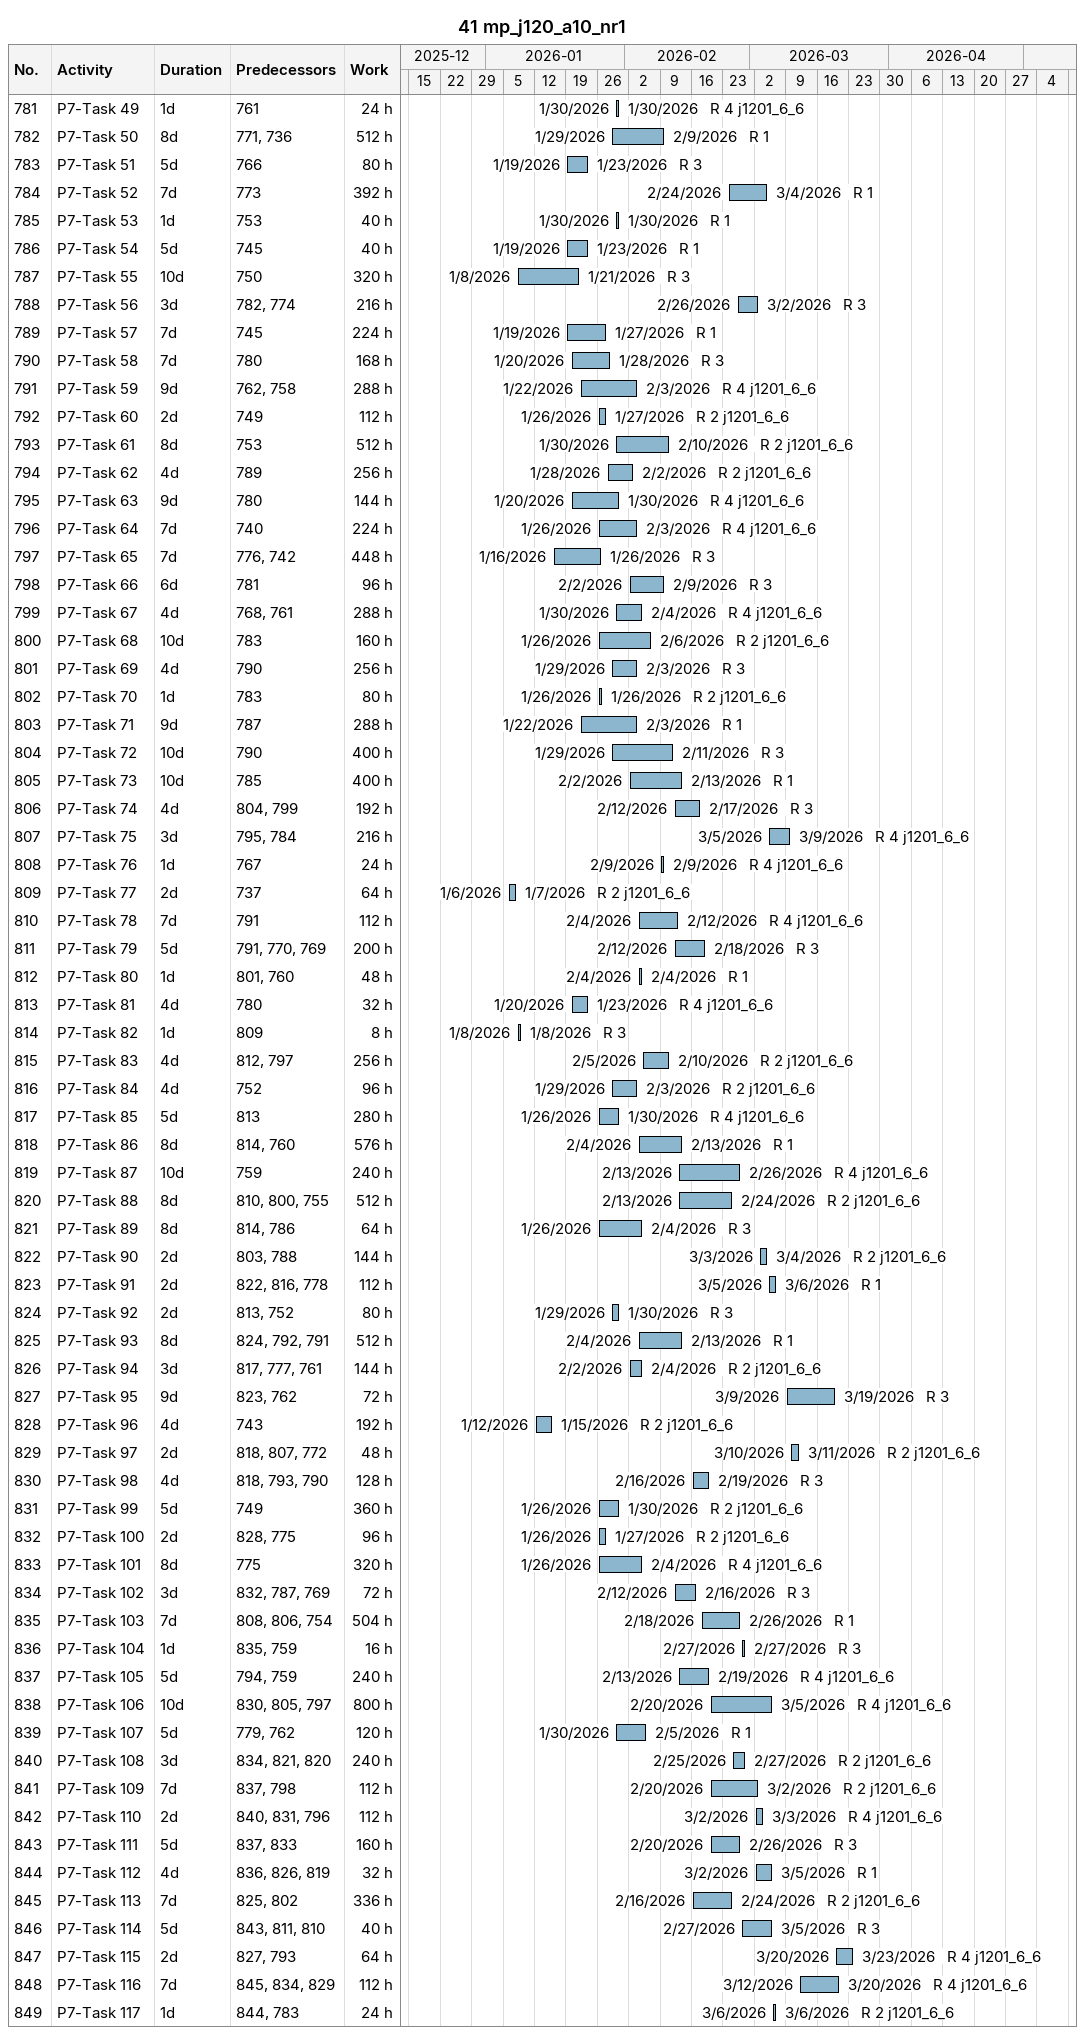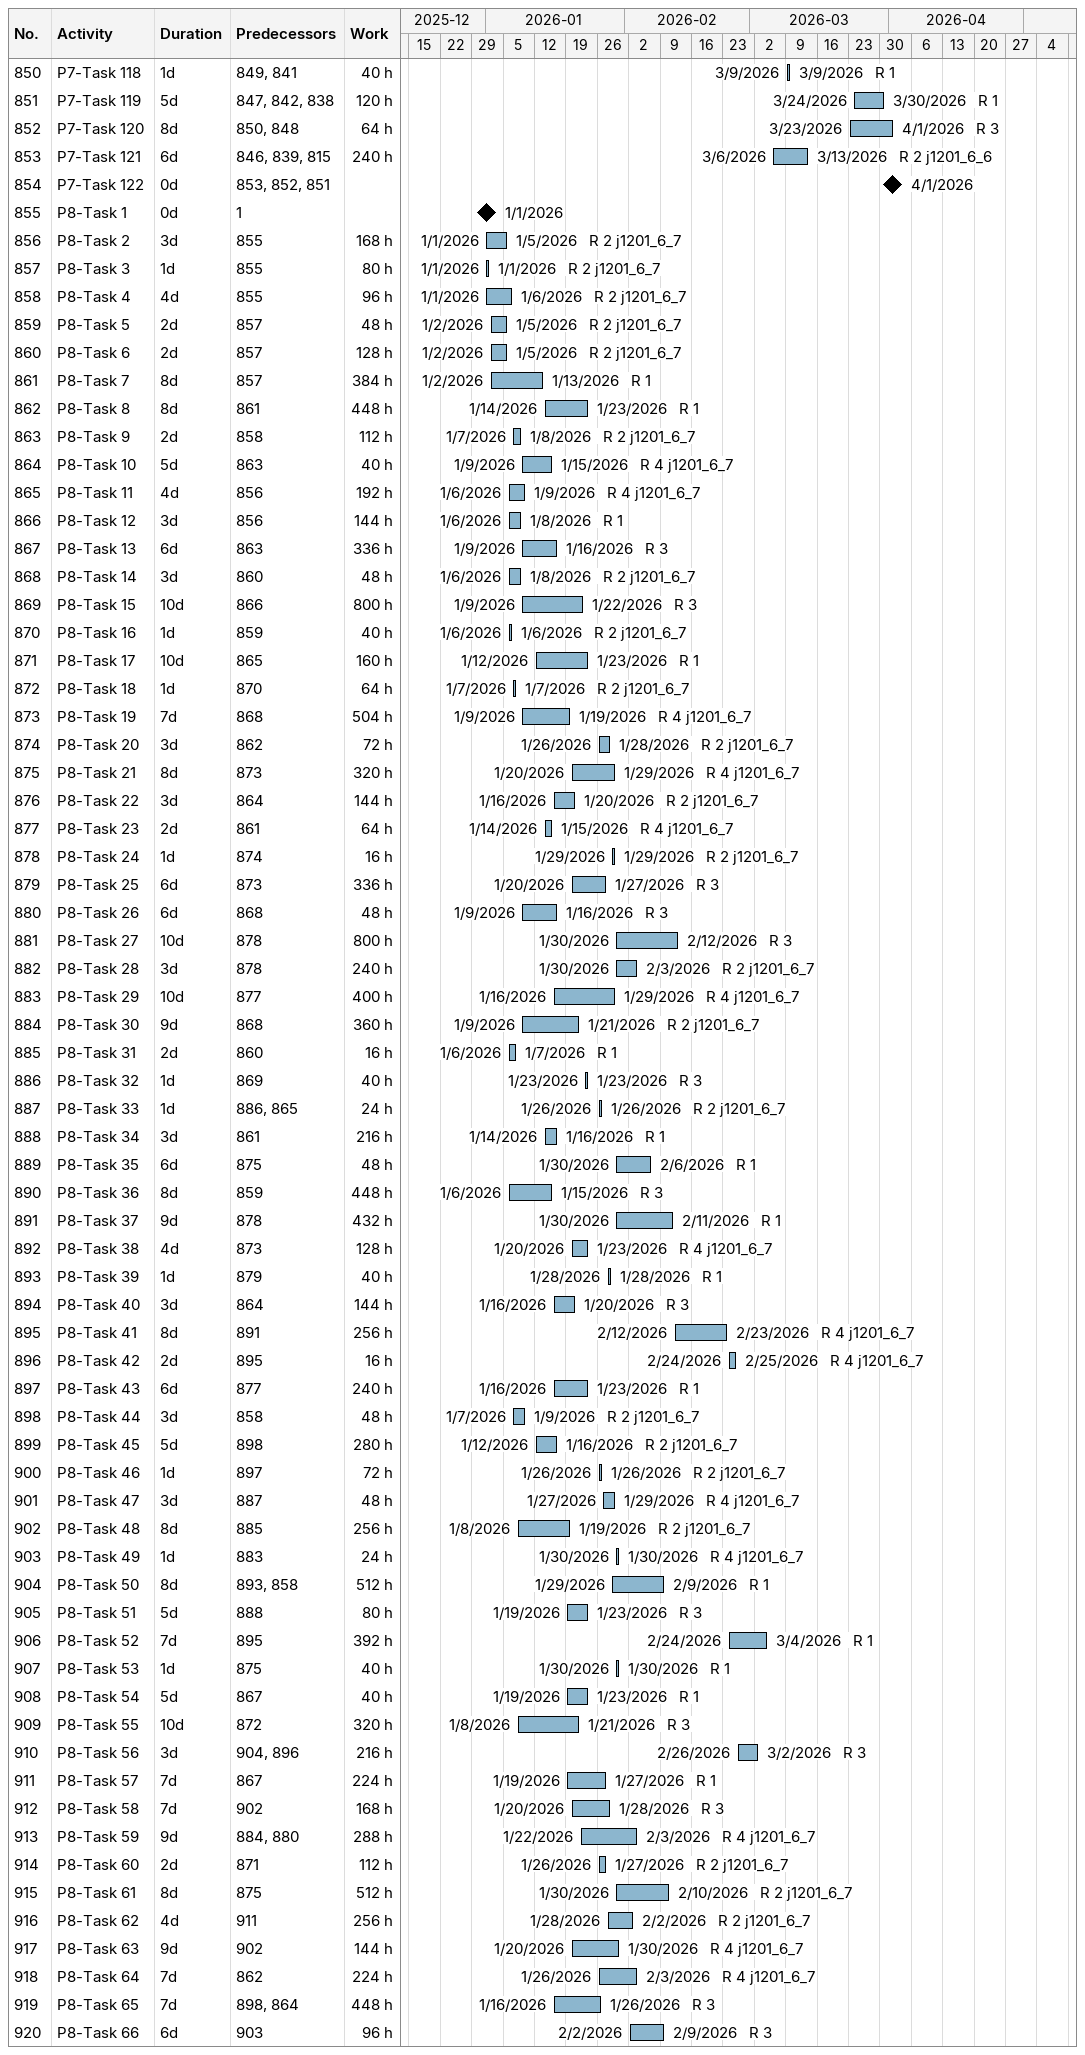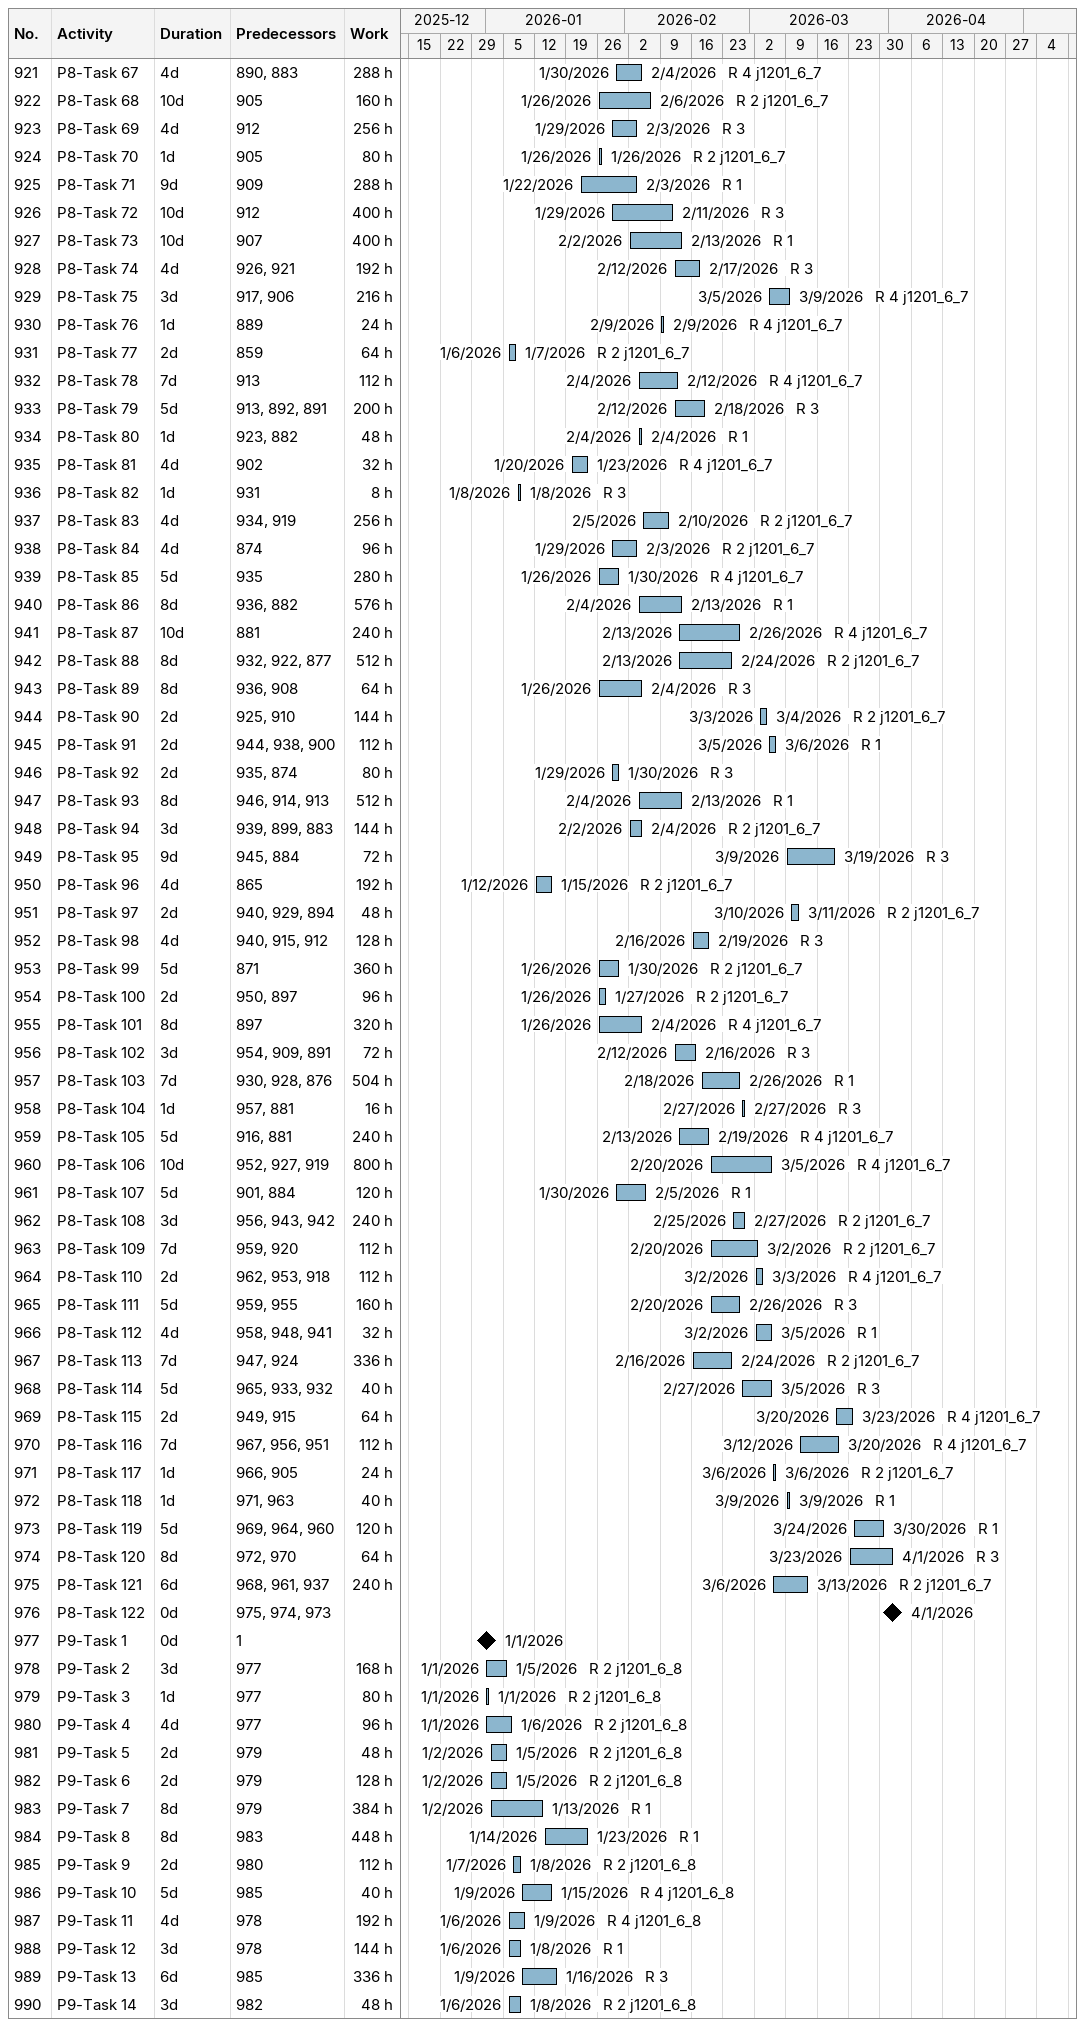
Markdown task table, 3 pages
41 mp_j120_a10_nr1

| ID | Task | Duration | Start | Finish | Predecessors | Resources | Work (h) |
|---|---|---|---|---|---|---|---|
| 781 | P7-Task 49 | 1d | 2026-01-30 | 2026-01-30 | 761 | R 4 j1201_6_6 | 24 |
| 782 | P7-Task 50 | 8d | 2026-01-29 | 2026-02-09 | 771, 736 | R 1 | 512 |
| 783 | P7-Task 51 | 5d | 2026-01-19 | 2026-01-23 | 766 | R 3 | 80 |
| 784 | P7-Task 52 | 7d | 2026-02-24 | 2026-03-04 | 773 | R 1 | 392 |
| 785 | P7-Task 53 | 1d | 2026-01-30 | 2026-01-30 | 753 | R 1 | 40 |
| 786 | P7-Task 54 | 5d | 2026-01-19 | 2026-01-23 | 745 | R 1 | 40 |
| 787 | P7-Task 55 | 10d | 2026-01-08 | 2026-01-21 | 750 | R 3 | 320 |
| 788 | P7-Task 56 | 3d | 2026-02-26 | 2026-03-02 | 782, 774 | R 3 | 216 |
| 789 | P7-Task 57 | 7d | 2026-01-19 | 2026-01-27 | 745 | R 1 | 224 |
| 790 | P7-Task 58 | 7d | 2026-01-20 | 2026-01-28 | 780 | R 3 | 168 |
| 791 | P7-Task 59 | 9d | 2026-01-22 | 2026-02-03 | 762, 758 | R 4 j1201_6_6 | 288 |
| 792 | P7-Task 60 | 2d | 2026-01-26 | 2026-01-27 | 749 | R 2 j1201_6_6 | 112 |
| 793 | P7-Task 61 | 8d | 2026-01-30 | 2026-02-10 | 753 | R 2 j1201_6_6 | 512 |
| 794 | P7-Task 62 | 4d | 2026-01-28 | 2026-02-02 | 789 | R 2 j1201_6_6 | 256 |
| 795 | P7-Task 63 | 9d | 2026-01-20 | 2026-01-30 | 780 | R 4 j1201_6_6 | 144 |
| 796 | P7-Task 64 | 7d | 2026-01-26 | 2026-02-03 | 740 | R 4 j1201_6_6 | 224 |
| 797 | P7-Task 65 | 7d | 2026-01-16 | 2026-01-26 | 776, 742 | R 3 | 448 |
| 798 | P7-Task 66 | 6d | 2026-02-02 | 2026-02-09 | 781 | R 3 | 96 |
| 799 | P7-Task 67 | 4d | 2026-01-30 | 2026-02-04 | 768, 761 | R 4 j1201_6_6 | 288 |
| 800 | P7-Task 68 | 10d | 2026-01-26 | 2026-02-06 | 783 | R 2 j1201_6_6 | 160 |
| 801 | P7-Task 69 | 4d | 2026-01-29 | 2026-02-03 | 790 | R 3 | 256 |
| 802 | P7-Task 70 | 1d | 2026-01-26 | 2026-01-26 | 783 | R 2 j1201_6_6 | 80 |
| 803 | P7-Task 71 | 9d | 2026-01-22 | 2026-02-03 | 787 | R 1 | 288 |
| 804 | P7-Task 72 | 10d | 2026-01-29 | 2026-02-11 | 790 | R 3 | 400 |
| 805 | P7-Task 73 | 10d | 2026-02-02 | 2026-02-13 | 785 | R 1 | 400 |
| 806 | P7-Task 74 | 4d | 2026-02-12 | 2026-02-17 | 804, 799 | R 3 | 192 |
| 807 | P7-Task 75 | 3d | 2026-03-05 | 2026-03-09 | 795, 784 | R 4 j1201_6_6 | 216 |
| 808 | P7-Task 76 | 1d | 2026-02-09 | 2026-02-09 | 767 | R 4 j1201_6_6 | 24 |
| 809 | P7-Task 77 | 2d | 2026-01-06 | 2026-01-07 | 737 | R 2 j1201_6_6 | 64 |
| 810 | P7-Task 78 | 7d | 2026-02-04 | 2026-02-12 | 791 | R 4 j1201_6_6 | 112 |
| 811 | P7-Task 79 | 5d | 2026-02-12 | 2026-02-18 | 791, 770, 769 | R 3 | 200 |
| 812 | P7-Task 80 | 1d | 2026-02-04 | 2026-02-04 | 801, 760 | R 1 | 48 |
| 813 | P7-Task 81 | 4d | 2026-01-20 | 2026-01-23 | 780 | R 4 j1201_6_6 | 32 |
| 814 | P7-Task 82 | 1d | 2026-01-08 | 2026-01-08 | 809 | R 3 | 8 |
| 815 | P7-Task 83 | 4d | 2026-02-05 | 2026-02-10 | 812, 797 | R 2 j1201_6_6 | 256 |
| 816 | P7-Task 84 | 4d | 2026-01-29 | 2026-02-03 | 752 | R 2 j1201_6_6 | 96 |
| 817 | P7-Task 85 | 5d | 2026-01-26 | 2026-01-30 | 813 | R 4 j1201_6_6 | 280 |
| 818 | P7-Task 86 | 8d | 2026-02-04 | 2026-02-13 | 814, 760 | R 1 | 576 |
| 819 | P7-Task 87 | 10d | 2026-02-13 | 2026-02-26 | 759 | R 4 j1201_6_6 | 240 |
| 820 | P7-Task 88 | 8d | 2026-02-13 | 2026-02-24 | 810, 800, 755 | R 2 j1201_6_6 | 512 |
| 821 | P7-Task 89 | 8d | 2026-01-26 | 2026-02-04 | 814, 786 | R 3 | 64 |
| 822 | P7-Task 90 | 2d | 2026-03-03 | 2026-03-04 | 803, 788 | R 2 j1201_6_6 | 144 |
| 823 | P7-Task 91 | 2d | 2026-03-05 | 2026-03-06 | 822, 816, 778 | R 1 | 112 |
| 824 | P7-Task 92 | 2d | 2026-01-29 | 2026-01-30 | 813, 752 | R 3 | 80 |
| 825 | P7-Task 93 | 8d | 2026-02-04 | 2026-02-13 | 824, 792, 791 | R 1 | 512 |
| 826 | P7-Task 94 | 3d | 2026-02-02 | 2026-02-04 | 817, 777, 761 | R 2 j1201_6_6 | 144 |
| 827 | P7-Task 95 | 9d | 2026-03-09 | 2026-03-19 | 823, 762 | R 3 | 72 |
| 828 | P7-Task 96 | 4d | 2026-01-12 | 2026-01-15 | 743 | R 2 j1201_6_6 | 192 |
| 829 | P7-Task 97 | 2d | 2026-03-10 | 2026-03-11 | 818, 807, 772 | R 2 j1201_6_6 | 48 |
| 830 | P7-Task 98 | 4d | 2026-02-16 | 2026-02-19 | 818, 793, 790 | R 3 | 128 |
| 831 | P7-Task 99 | 5d | 2026-01-26 | 2026-01-30 | 749 | R 2 j1201_6_6 | 360 |
| 832 | P7-Task 100 | 2d | 2026-01-26 | 2026-01-27 | 828, 775 | R 2 j1201_6_6 | 96 |
| 833 | P7-Task 101 | 8d | 2026-01-26 | 2026-02-04 | 775 | R 4 j1201_6_6 | 320 |
| 834 | P7-Task 102 | 3d | 2026-02-12 | 2026-02-16 | 832, 787, 769 | R 3 | 72 |
| 835 | P7-Task 103 | 7d | 2026-02-18 | 2026-02-26 | 808, 806, 754 | R 1 | 504 |
| 836 | P7-Task 104 | 1d | 2026-02-27 | 2026-02-27 | 835, 759 | R 3 | 16 |
| 837 | P7-Task 105 | 5d | 2026-02-13 | 2026-02-19 | 794, 759 | R 4 j1201_6_6 | 240 |
| 838 | P7-Task 106 | 10d | 2026-02-20 | 2026-03-05 | 830, 805, 797 | R 4 j1201_6_6 | 800 |
| 839 | P7-Task 107 | 5d | 2026-01-30 | 2026-02-05 | 779, 762 | R 1 | 120 |
| 840 | P7-Task 108 | 3d | 2026-02-25 | 2026-02-27 | 834, 821, 820 | R 2 j1201_6_6 | 240 |
| 841 | P7-Task 109 | 7d | 2026-02-20 | 2026-03-02 | 837, 798 | R 2 j1201_6_6 | 112 |
| 842 | P7-Task 110 | 2d | 2026-03-02 | 2026-03-03 | 840, 831, 796 | R 4 j1201_6_6 | 112 |
| 843 | P7-Task 111 | 5d | 2026-02-20 | 2026-02-26 | 837, 833 | R 3 | 160 |
| 844 | P7-Task 112 | 4d | 2026-03-02 | 2026-03-05 | 836, 826, 819 | R 1 | 32 |
| 845 | P7-Task 113 | 7d | 2026-02-16 | 2026-02-24 | 825, 802 | R 2 j1201_6_6 | 336 |
| 846 | P7-Task 114 | 5d | 2026-02-27 | 2026-03-05 | 843, 811, 810 | R 3 | 40 |
| 847 | P7-Task 115 | 2d | 2026-03-20 | 2026-03-23 | 827, 793 | R 4 j1201_6_6 | 64 |
| 848 | P7-Task 116 | 7d | 2026-03-12 | 2026-03-20 | 845, 834, 829 | R 4 j1201_6_6 | 112 |
| 849 | P7-Task 117 | 1d | 2026-03-06 | 2026-03-06 | 844, 783 | R 2 j1201_6_6 | 24 |
| 850 | P7-Task 118 | 1d | 2026-03-09 | 2026-03-09 | 849, 841 | R 1 | 40 |
| 851 | P7-Task 119 | 5d | 2026-03-24 | 2026-03-30 | 847, 842, 838 | R 1 | 120 |
| 852 | P7-Task 120 | 8d | 2026-03-23 | 2026-04-01 | 850, 848 | R 3 | 64 |
| 853 | P7-Task 121 | 6d | 2026-03-06 | 2026-03-13 | 846, 839, 815 | R 2 j1201_6_6 | 240 |
| 854 | P7-Task 122 | 0d | 2026-04-01 | 2026-04-01 | 853, 852, 851 |  |  |
| 855 | P8-Task 1 | 0d | 2026-01-01 | 2026-01-01 | 1 |  |  |
| 856 | P8-Task 2 | 3d | 2026-01-01 | 2026-01-05 | 855 | R 2 j1201_6_7 | 168 |
| 857 | P8-Task 3 | 1d | 2026-01-01 | 2026-01-01 | 855 | R 2 j1201_6_7 | 80 |
| 858 | P8-Task 4 | 4d | 2026-01-01 | 2026-01-06 | 855 | R 2 j1201_6_7 | 96 |
| 859 | P8-Task 5 | 2d | 2026-01-02 | 2026-01-05 | 857 | R 2 j1201_6_7 | 48 |
| 860 | P8-Task 6 | 2d | 2026-01-02 | 2026-01-05 | 857 | R 2 j1201_6_7 | 128 |
| 861 | P8-Task 7 | 8d | 2026-01-02 | 2026-01-13 | 857 | R 1 | 384 |
| 862 | P8-Task 8 | 8d | 2026-01-14 | 2026-01-23 | 861 | R 1 | 448 |
| 863 | P8-Task 9 | 2d | 2026-01-07 | 2026-01-08 | 858 | R 2 j1201_6_7 | 112 |
| 864 | P8-Task 10 | 5d | 2026-01-09 | 2026-01-15 | 863 | R 4 j1201_6_7 | 40 |
| 865 | P8-Task 11 | 4d | 2026-01-06 | 2026-01-09 | 856 | R 4 j1201_6_7 | 192 |
| 866 | P8-Task 12 | 3d | 2026-01-06 | 2026-01-08 | 856 | R 1 | 144 |
| 867 | P8-Task 13 | 6d | 2026-01-09 | 2026-01-16 | 863 | R 3 | 336 |
| 868 | P8-Task 14 | 3d | 2026-01-06 | 2026-01-08 | 860 | R 2 j1201_6_7 | 48 |
| 869 | P8-Task 15 | 10d | 2026-01-09 | 2026-01-22 | 866 | R 3 | 800 |
| 870 | P8-Task 16 | 1d | 2026-01-06 | 2026-01-06 | 859 | R 2 j1201_6_7 | 40 |
| 871 | P8-Task 17 | 10d | 2026-01-12 | 2026-01-23 | 865 | R 1 | 160 |
| 872 | P8-Task 18 | 1d | 2026-01-07 | 2026-01-07 | 870 | R 2 j1201_6_7 | 64 |
| 873 | P8-Task 19 | 7d | 2026-01-09 | 2026-01-19 | 868 | R 4 j1201_6_7 | 504 |
| 874 | P8-Task 20 | 3d | 2026-01-26 | 2026-01-28 | 862 | R 2 j1201_6_7 | 72 |
| 875 | P8-Task 21 | 8d | 2026-01-20 | 2026-01-29 | 873 | R 4 j1201_6_7 | 320 |
| 876 | P8-Task 22 | 3d | 2026-01-16 | 2026-01-20 | 864 | R 2 j1201_6_7 | 144 |
| 877 | P8-Task 23 | 2d | 2026-01-14 | 2026-01-15 | 861 | R 4 j1201_6_7 | 64 |
| 878 | P8-Task 24 | 1d | 2026-01-29 | 2026-01-29 | 874 | R 2 j1201_6_7 | 16 |
| 879 | P8-Task 25 | 6d | 2026-01-20 | 2026-01-27 | 873 | R 3 | 336 |
| 880 | P8-Task 26 | 6d | 2026-01-09 | 2026-01-16 | 868 | R 3 | 48 |
| 881 | P8-Task 27 | 10d | 2026-01-30 | 2026-02-12 | 878 | R 3 | 800 |
| 882 | P8-Task 28 | 3d | 2026-01-30 | 2026-02-03 | 878 | R 2 j1201_6_7 | 240 |
| 883 | P8-Task 29 | 10d | 2026-01-16 | 2026-01-29 | 877 | R 4 j1201_6_7 | 400 |
| 884 | P8-Task 30 | 9d | 2026-01-09 | 2026-01-21 | 868 | R 2 j1201_6_7 | 360 |
| 885 | P8-Task 31 | 2d | 2026-01-06 | 2026-01-07 | 860 | R 1 | 16 |
| 886 | P8-Task 32 | 1d | 2026-01-23 | 2026-01-23 | 869 | R 3 | 40 |
| 887 | P8-Task 33 | 1d | 2026-01-26 | 2026-01-26 | 886, 865 | R 2 j1201_6_7 | 24 |
| 888 | P8-Task 34 | 3d | 2026-01-14 | 2026-01-16 | 861 | R 1 | 216 |
| 889 | P8-Task 35 | 6d | 2026-01-30 | 2026-02-06 | 875 | R 1 | 48 |
| 890 | P8-Task 36 | 8d | 2026-01-06 | 2026-01-15 | 859 | R 3 | 448 |
| 891 | P8-Task 37 | 9d | 2026-01-30 | 2026-02-11 | 878 | R 1 | 432 |
| 892 | P8-Task 38 | 4d | 2026-01-20 | 2026-01-23 | 873 | R 4 j1201_6_7 | 128 |
| 893 | P8-Task 39 | 1d | 2026-01-28 | 2026-01-28 | 879 | R 1 | 40 |
| 894 | P8-Task 40 | 3d | 2026-01-16 | 2026-01-20 | 864 | R 3 | 144 |
| 895 | P8-Task 41 | 8d | 2026-02-12 | 2026-02-23 | 891 | R 4 j1201_6_7 | 256 |
| 896 | P8-Task 42 | 2d | 2026-02-24 | 2026-02-25 | 895 | R 4 j1201_6_7 | 16 |
| 897 | P8-Task 43 | 6d | 2026-01-16 | 2026-01-23 | 877 | R 1 | 240 |
| 898 | P8-Task 44 | 3d | 2026-01-07 | 2026-01-09 | 858 | R 2 j1201_6_7 | 48 |
| 899 | P8-Task 45 | 5d | 2026-01-12 | 2026-01-16 | 898 | R 2 j1201_6_7 | 280 |
| 900 | P8-Task 46 | 1d | 2026-01-26 | 2026-01-26 | 897 | R 2 j1201_6_7 | 72 |
| 901 | P8-Task 47 | 3d | 2026-01-27 | 2026-01-29 | 887 | R 4 j1201_6_7 | 48 |
| 902 | P8-Task 48 | 8d | 2026-01-08 | 2026-01-19 | 885 | R 2 j1201_6_7 | 256 |
| 903 | P8-Task 49 | 1d | 2026-01-30 | 2026-01-30 | 883 | R 4 j1201_6_7 | 24 |
| 904 | P8-Task 50 | 8d | 2026-01-29 | 2026-02-09 | 893, 858 | R 1 | 512 |
| 905 | P8-Task 51 | 5d | 2026-01-19 | 2026-01-23 | 888 | R 3 | 80 |
| 906 | P8-Task 52 | 7d | 2026-02-24 | 2026-03-04 | 895 | R 1 | 392 |
| 907 | P8-Task 53 | 1d | 2026-01-30 | 2026-01-30 | 875 | R 1 | 40 |
| 908 | P8-Task 54 | 5d | 2026-01-19 | 2026-01-23 | 867 | R 1 | 40 |
| 909 | P8-Task 55 | 10d | 2026-01-08 | 2026-01-21 | 872 | R 3 | 320 |
| 910 | P8-Task 56 | 3d | 2026-02-26 | 2026-03-02 | 904, 896 | R 3 | 216 |
| 911 | P8-Task 57 | 7d | 2026-01-19 | 2026-01-27 | 867 | R 1 | 224 |
| 912 | P8-Task 58 | 7d | 2026-01-20 | 2026-01-28 | 902 | R 3 | 168 |
| 913 | P8-Task 59 | 9d | 2026-01-22 | 2026-02-03 | 884, 880 | R 4 j1201_6_7 | 288 |
| 914 | P8-Task 60 | 2d | 2026-01-26 | 2026-01-27 | 871 | R 2 j1201_6_7 | 112 |
| 915 | P8-Task 61 | 8d | 2026-01-30 | 2026-02-10 | 875 | R 2 j1201_6_7 | 512 |
| 916 | P8-Task 62 | 4d | 2026-01-28 | 2026-02-02 | 911 | R 2 j1201_6_7 | 256 |
| 917 | P8-Task 63 | 9d | 2026-01-20 | 2026-01-30 | 902 | R 4 j1201_6_7 | 144 |
| 918 | P8-Task 64 | 7d | 2026-01-26 | 2026-02-03 | 862 | R 4 j1201_6_7 | 224 |
| 919 | P8-Task 65 | 7d | 2026-01-16 | 2026-01-26 | 898, 864 | R 3 | 448 |
| 920 | P8-Task 66 | 6d | 2026-02-02 | 2026-02-09 | 903 | R 3 | 96 |
| 921 | P8-Task 67 | 4d | 2026-01-30 | 2026-02-04 | 890, 883 | R 4 j1201_6_7 | 288 |
| 922 | P8-Task 68 | 10d | 2026-01-26 | 2026-02-06 | 905 | R 2 j1201_6_7 | 160 |
| 923 | P8-Task 69 | 4d | 2026-01-29 | 2026-02-03 | 912 | R 3 | 256 |
| 924 | P8-Task 70 | 1d | 2026-01-26 | 2026-01-26 | 905 | R 2 j1201_6_7 | 80 |
| 925 | P8-Task 71 | 9d | 2026-01-22 | 2026-02-03 | 909 | R 1 | 288 |
| 926 | P8-Task 72 | 10d | 2026-01-29 | 2026-02-11 | 912 | R 3 | 400 |
| 927 | P8-Task 73 | 10d | 2026-02-02 | 2026-02-13 | 907 | R 1 | 400 |
| 928 | P8-Task 74 | 4d | 2026-02-12 | 2026-02-17 | 926, 921 | R 3 | 192 |
| 929 | P8-Task 75 | 3d | 2026-03-05 | 2026-03-09 | 917, 906 | R 4 j1201_6_7 | 216 |
| 930 | P8-Task 76 | 1d | 2026-02-09 | 2026-02-09 | 889 | R 4 j1201_6_7 | 24 |
| 931 | P8-Task 77 | 2d | 2026-01-06 | 2026-01-07 | 859 | R 2 j1201_6_7 | 64 |
| 932 | P8-Task 78 | 7d | 2026-02-04 | 2026-02-12 | 913 | R 4 j1201_6_7 | 112 |
| 933 | P8-Task 79 | 5d | 2026-02-12 | 2026-02-18 | 913, 892, 891 | R 3 | 200 |
| 934 | P8-Task 80 | 1d | 2026-02-04 | 2026-02-04 | 923, 882 | R 1 | 48 |
| 935 | P8-Task 81 | 4d | 2026-01-20 | 2026-01-23 | 902 | R 4 j1201_6_7 | 32 |
| 936 | P8-Task 82 | 1d | 2026-01-08 | 2026-01-08 | 931 | R 3 | 8 |
| 937 | P8-Task 83 | 4d | 2026-02-05 | 2026-02-10 | 934, 919 | R 2 j1201_6_7 | 256 |
| 938 | P8-Task 84 | 4d | 2026-01-29 | 2026-02-03 | 874 | R 2 j1201_6_7 | 96 |
| 939 | P8-Task 85 | 5d | 2026-01-26 | 2026-01-30 | 935 | R 4 j1201_6_7 | 280 |
| 940 | P8-Task 86 | 8d | 2026-02-04 | 2026-02-13 | 936, 882 | R 1 | 576 |
| 941 | P8-Task 87 | 10d | 2026-02-13 | 2026-02-26 | 881 | R 4 j1201_6_7 | 240 |
| 942 | P8-Task 88 | 8d | 2026-02-13 | 2026-02-24 | 932, 922, 877 | R 2 j1201_6_7 | 512 |
| 943 | P8-Task 89 | 8d | 2026-01-26 | 2026-02-04 | 936, 908 | R 3 | 64 |
| 944 | P8-Task 90 | 2d | 2026-03-03 | 2026-03-04 | 925, 910 | R 2 j1201_6_7 | 144 |
| 945 | P8-Task 91 | 2d | 2026-03-05 | 2026-03-06 | 944, 938, 900 | R 1 | 112 |
| 946 | P8-Task 92 | 2d | 2026-01-29 | 2026-01-30 | 935, 874 | R 3 | 80 |
| 947 | P8-Task 93 | 8d | 2026-02-04 | 2026-02-13 | 946, 914, 913 | R 1 | 512 |
| 948 | P8-Task 94 | 3d | 2026-02-02 | 2026-02-04 | 939, 899, 883 | R 2 j1201_6_7 | 144 |
| 949 | P8-Task 95 | 9d | 2026-03-09 | 2026-03-19 | 945, 884 | R 3 | 72 |
| 950 | P8-Task 96 | 4d | 2026-01-12 | 2026-01-15 | 865 | R 2 j1201_6_7 | 192 |
| 951 | P8-Task 97 | 2d | 2026-03-10 | 2026-03-11 | 940, 929, 894 | R 2 j1201_6_7 | 48 |
| 952 | P8-Task 98 | 4d | 2026-02-16 | 2026-02-19 | 940, 915, 912 | R 3 | 128 |
| 953 | P8-Task 99 | 5d | 2026-01-26 | 2026-01-30 | 871 | R 2 j1201_6_7 | 360 |
| 954 | P8-Task 100 | 2d | 2026-01-26 | 2026-01-27 | 950, 897 | R 2 j1201_6_7 | 96 |
| 955 | P8-Task 101 | 8d | 2026-01-26 | 2026-02-04 | 897 | R 4 j1201_6_7 | 320 |
| 956 | P8-Task 102 | 3d | 2026-02-12 | 2026-02-16 | 954, 909, 891 | R 3 | 72 |
| 957 | P8-Task 103 | 7d | 2026-02-18 | 2026-02-26 | 930, 928, 876 | R 1 | 504 |
| 958 | P8-Task 104 | 1d | 2026-02-27 | 2026-02-27 | 957, 881 | R 3 | 16 |
| 959 | P8-Task 105 | 5d | 2026-02-13 | 2026-02-19 | 916, 881 | R 4 j1201_6_7 | 240 |
| 960 | P8-Task 106 | 10d | 2026-02-20 | 2026-03-05 | 952, 927, 919 | R 4 j1201_6_7 | 800 |
| 961 | P8-Task 107 | 5d | 2026-01-30 | 2026-02-05 | 901, 884 | R 1 | 120 |
| 962 | P8-Task 108 | 3d | 2026-02-25 | 2026-02-27 | 956, 943, 942 | R 2 j1201_6_7 | 240 |
| 963 | P8-Task 109 | 7d | 2026-02-20 | 2026-03-02 | 959, 920 | R 2 j1201_6_7 | 112 |
| 964 | P8-Task 110 | 2d | 2026-03-02 | 2026-03-03 | 962, 953, 918 | R 4 j1201_6_7 | 112 |
| 965 | P8-Task 111 | 5d | 2026-02-20 | 2026-02-26 | 959, 955 | R 3 | 160 |
| 966 | P8-Task 112 | 4d | 2026-03-02 | 2026-03-05 | 958, 948, 941 | R 1 | 32 |
| 967 | P8-Task 113 | 7d | 2026-02-16 | 2026-02-24 | 947, 924 | R 2 j1201_6_7 | 336 |
| 968 | P8-Task 114 | 5d | 2026-02-27 | 2026-03-05 | 965, 933, 932 | R 3 | 40 |
| 969 | P8-Task 115 | 2d | 2026-03-20 | 2026-03-23 | 949, 915 | R 4 j1201_6_7 | 64 |
| 970 | P8-Task 116 | 7d | 2026-03-12 | 2026-03-20 | 967, 956, 951 | R 4 j1201_6_7 | 112 |
| 971 | P8-Task 117 | 1d | 2026-03-06 | 2026-03-06 | 966, 905 | R 2 j1201_6_7 | 24 |
| 972 | P8-Task 118 | 1d | 2026-03-09 | 2026-03-09 | 971, 963 | R 1 | 40 |
| 973 | P8-Task 119 | 5d | 2026-03-24 | 2026-03-30 | 969, 964, 960 | R 1 | 120 |
| 974 | P8-Task 120 | 8d | 2026-03-23 | 2026-04-01 | 972, 970 | R 3 | 64 |
| 975 | P8-Task 121 | 6d | 2026-03-06 | 2026-03-13 | 968, 961, 937 | R 2 j1201_6_7 | 240 |
| 976 | P8-Task 122 | 0d | 2026-04-01 | 2026-04-01 | 975, 974, 973 |  |  |
| 977 | P9-Task 1 | 0d | 2026-01-01 | 2026-01-01 | 1 |  |  |
| 978 | P9-Task 2 | 3d | 2026-01-01 | 2026-01-05 | 977 | R 2 j1201_6_8 | 168 |
| 979 | P9-Task 3 | 1d | 2026-01-01 | 2026-01-01 | 977 | R 2 j1201_6_8 | 80 |
| 980 | P9-Task 4 | 4d | 2026-01-01 | 2026-01-06 | 977 | R 2 j1201_6_8 | 96 |
| 981 | P9-Task 5 | 2d | 2026-01-02 | 2026-01-05 | 979 | R 2 j1201_6_8 | 48 |
| 982 | P9-Task 6 | 2d | 2026-01-02 | 2026-01-05 | 979 | R 2 j1201_6_8 | 128 |
| 983 | P9-Task 7 | 8d | 2026-01-02 | 2026-01-13 | 979 | R 1 | 384 |
| 984 | P9-Task 8 | 8d | 2026-01-14 | 2026-01-23 | 983 | R 1 | 448 |
| 985 | P9-Task 9 | 2d | 2026-01-07 | 2026-01-08 | 980 | R 2 j1201_6_8 | 112 |
| 986 | P9-Task 10 | 5d | 2026-01-09 | 2026-01-15 | 985 | R 4 j1201_6_8 | 40 |
| 987 | P9-Task 11 | 4d | 2026-01-06 | 2026-01-09 | 978 | R 4 j1201_6_8 | 192 |
| 988 | P9-Task 12 | 3d | 2026-01-06 | 2026-01-08 | 978 | R 1 | 144 |
| 989 | P9-Task 13 | 6d | 2026-01-09 | 2026-01-16 | 985 | R 3 | 336 |
| 990 | P9-Task 14 | 3d | 2026-01-06 | 2026-01-08 | 982 | R 2 j1201_6_8 | 48 |
